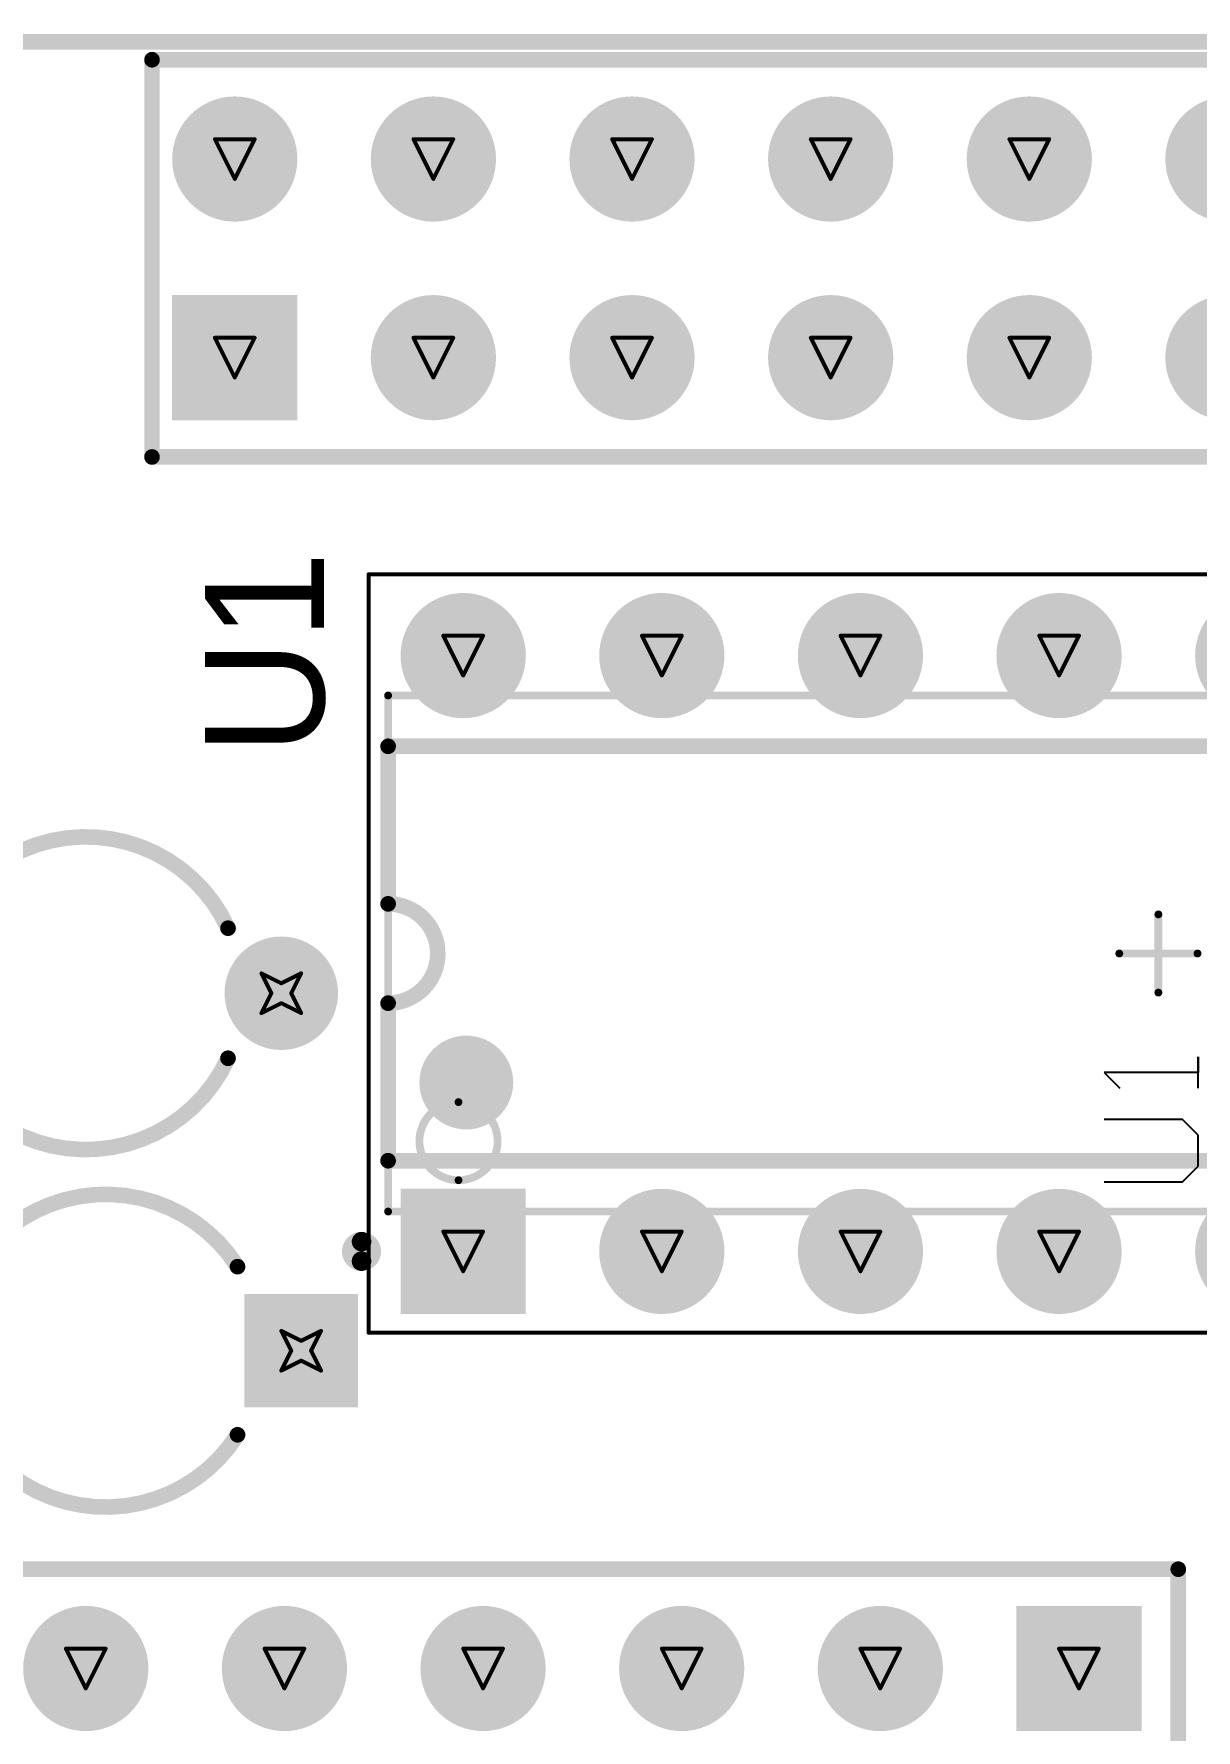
# Model space of a CAD drawing. Header units: millimetres. Extents: x 3.26 to 13.14, y 5.38 to 10.83.
# Drawn here: x 6.484 to 7.069, y 8.969 to 9.823 of the extents above; entities that cross this region are included whole.
import ezdxf

# ---------------------------------------------------------------- set-up
doc = ezdxf.new("R2010")
doc.units = ezdxf.units.MM
doc.header["$MEASUREMENT"] = 0
for name, color, linetype in [('BottomLayer', 5, 'Continuous'), ('BottomSolder', 6, 'Continuous'), ('DrillDrawing', 1, 'Continuous'), ('KeepOutLayer', 6, 'Continuous'), ('Mechanical1', 6, 'Continuous'), ('Mechanical13', 56, 'Continuous'), ('Mechanical15', 56, 'Continuous'), ('MultiLayer', 9, 'Continuous'), ('PadHoleLayer', 156, 'Continuous'), ('TopLayer', 1, 'Continuous'), ('TopOverlay', 2, 'Continuous'), ('TopSolder', 216, 'Continuous')]:
    doc.layers.add(name, color=color, linetype=linetype)

# ---------------------------------------------------------------- blocks, each defined once
blk = doc.blocks.new('HDR2X13_CEN_1')
at = {"layer": 'BottomLayer', "const_width": 0.02953}
for points in [[(-0.01476, 0.1, 1), (0.01476, 0.1, 1)], [(0.08524, 0.1, 1), (0.11476, 0.1, 1)], [(0.18524, 0.1, 1), (0.21476, 0.1, 1)], [(0.28524, 0.1, 1), (0.31476, 0.1, 1)], [(0.38524, 0.1, 1), (0.41476, 0.1, 1)], [(0.48524, 0.1, 1), (0.51476, 0.1, 1)], [(0.08524, 0, 1), (0.11476, 0, 1)], [(0.18524, 0, 1), (0.21476, 0, 1)], [(0.28524, 0, 1), (0.31476, 0, 1)], [(0.38524, 0, 1), (0.41476, 0, 1)], [(0.48524, 0, 1), (0.51476, 0, 1)]]:
    blk.add_lwpolyline(points, format="xyb", close=True, dxfattribs=at)
at = {"layer": 'BottomLayer'}
blk.add_solid([(-0.02953, -0.02953), (0.02953, -0.02953), (-0.02953, 0.02953), (0.02953, 0.02953)], dxfattribs=at)
at = {"layer": 'BottomSolder', "const_width": 0.03153}
for points in [[(-0.01576, 0.1, 1), (0.01576, 0.1, 1)], [(0.08424, 0.1, 1), (0.11576, 0.1, 1)], [(0.18424, 0.1, 1), (0.21576, 0.1, 1)], [(0.28424, 0.1, 1), (0.31576, 0.1, 1)], [(0.38424, 0.1, 1), (0.41576, 0.1, 1)], [(0.48424, 0.1, 1), (0.51576, 0.1, 1)], [(0.08424, 0, 1), (0.11576, 0, 1)], [(0.18424, 0, 1), (0.21576, 0, 1)], [(0.28424, 0, 1), (0.31576, 0, 1)], [(0.38424, 0, 1), (0.41576, 0, 1)], [(0.48424, 0, 1), (0.51576, 0, 1)]]:
    blk.add_lwpolyline(points, format="xyb", close=True, dxfattribs=at)
at = {"layer": 'BottomSolder'}
blk.add_solid([(-0.03153, -0.03153), (0.03153, -0.03153), (-0.03153, 0.03153), (0.03153, 0.03153)], dxfattribs=at)
at = {"layer": 'MultiLayer', "const_width": 0.02953}
for points in [[(-0.01476, 0.1, 1), (0.01476, 0.1, 1)], [(0.08524, 0.1, 1), (0.11476, 0.1, 1)], [(0.18524, 0.1, 1), (0.21476, 0.1, 1)], [(0.28524, 0.1, 1), (0.31476, 0.1, 1)], [(0.38524, 0.1, 1), (0.41476, 0.1, 1)], [(0.48524, 0.1, 1), (0.51476, 0.1, 1)], [(0.08524, 0, 1), (0.11476, 0, 1)], [(0.18524, 0, 1), (0.21476, 0, 1)], [(0.28524, 0, 1), (0.31476, 0, 1)], [(0.38524, 0, 1), (0.41476, 0, 1)], [(0.48524, 0, 1), (0.51476, 0, 1)]]:
    blk.add_lwpolyline(points, format="xyb", close=True, dxfattribs=at)
at = {"layer": 'MultiLayer'}
blk.add_solid([(-0.02953, -0.02953), (0.02953, -0.02953), (-0.02953, 0.02953), (0.02953, 0.02953)], dxfattribs=at)
at = {"layer": 'PadHoleLayer', "const_width": 0.01772}
for points in [[(-0.00886, 0.1, 1), (0.00886, 0.1, 1)], [(0.09114, 0.1, 1), (0.10886, 0.1, 1)], [(0.19114, 0.1, 1), (0.20886, 0.1, 1)], [(0.29114, 0.1, 1), (0.30886, 0.1, 1)], [(0.39114, 0.1, 1), (0.40886, 0.1, 1)], [(0.49114, 0.1, 1), (0.50886, 0.1, 1)], [(-0.00886, 0, 1), (0.00886, 0, 1)], [(0.09114, 0, 1), (0.10886, 0, 1)], [(0.19114, 0, 1), (0.20886, 0, 1)], [(0.29114, 0, 1), (0.30886, 0, 1)], [(0.39114, 0, 1), (0.40886, 0, 1)], [(0.49114, 0, 1), (0.50886, 0, 1)]]:
    blk.add_lwpolyline(points, format="xyb", close=True, dxfattribs=at)
at = {"layer": 'TopLayer', "const_width": 0.02953}
for points in [[(-0.01476, 0.1, 1), (0.01476, 0.1, 1)], [(0.08524, 0.1, 1), (0.11476, 0.1, 1)], [(0.18524, 0.1, 1), (0.21476, 0.1, 1)], [(0.28524, 0.1, 1), (0.31476, 0.1, 1)], [(0.38524, 0.1, 1), (0.41476, 0.1, 1)], [(0.48524, 0.1, 1), (0.51476, 0.1, 1)], [(0.08524, 0, 1), (0.11476, 0, 1)], [(0.18524, 0, 1), (0.21476, 0, 1)], [(0.28524, 0, 1), (0.31476, 0, 1)], [(0.38524, 0, 1), (0.41476, 0, 1)], [(0.48524, 0, 1), (0.51476, 0, 1)]]:
    blk.add_lwpolyline(points, format="xyb", close=True, dxfattribs=at)
at = {"layer": 'TopLayer'}
blk.add_solid([(-0.02953, -0.02953), (0.02953, -0.02953), (-0.02953, 0.02953), (0.02953, 0.02953)], dxfattribs=at)
at = {"layer": 'TopOverlay', "const_width": 0.00787}
for points in [[(-0.04167, 0.15), (1.25, 0.15)], [(-0.04167, -0.05), (-0.04167, 0.15)], [(-0.04167, -0.05), (1.25, -0.05)]]:
    blk.add_lwpolyline(points, dxfattribs=at)
at = {"layer": 'TopOverlay', "const_width": 0.00394}
for points in [[(-0.04363, 0.15, 1), (-0.0397, 0.15, 1)], [(-0.04363, 0.15, 1), (-0.0397, 0.15, 1)], [(-0.04363, -0.05, 1), (-0.0397, -0.05, 1)], [(-0.04363, -0.05, 1), (-0.0397, -0.05, 1)]]:
    blk.add_lwpolyline(points, format="xyb", close=True, dxfattribs=at)
at = {"layer": 'TopSolder', "const_width": 0.03153}
for points in [[(-0.01576, 0.1, 1), (0.01576, 0.1, 1)], [(0.08424, 0.1, 1), (0.11576, 0.1, 1)], [(0.18424, 0.1, 1), (0.21576, 0.1, 1)], [(0.28424, 0.1, 1), (0.31576, 0.1, 1)], [(0.38424, 0.1, 1), (0.41576, 0.1, 1)], [(0.48424, 0.1, 1), (0.51576, 0.1, 1)], [(0.08424, 0, 1), (0.11576, 0, 1)], [(0.18424, 0, 1), (0.21576, 0, 1)], [(0.28424, 0, 1), (0.31576, 0, 1)], [(0.38424, 0, 1), (0.41576, 0, 1)], [(0.48424, 0, 1), (0.51576, 0, 1)]]:
    blk.add_lwpolyline(points, format="xyb", close=True, dxfattribs=at)
at = {"layer": 'TopSolder'}
blk.add_solid([(-0.03153, -0.03153), (0.03153, -0.03153), (-0.03153, 0.03153), (0.03153, 0.03153)], dxfattribs=at)
blk = doc.blocks.new('N0016A_4')
at = {"layer": 'BottomLayer', "const_width": 0.02953}
for points in [[(0.13524, 0.35, 1), (0.16476, 0.35, 1)], [(-0.16476, 0.25, 1), (-0.13524, 0.25, 1)], [(0.13524, 0.25, 1), (0.16476, 0.25, 1)], [(-0.16476, 0.15, 1), (-0.13524, 0.15, 1)], [(0.13524, 0.15, 1), (0.16476, 0.15, 1)], [(-0.16476, 0.05, 1), (-0.13524, 0.05, 1)], [(0.13524, 0.05, 1), (0.16476, 0.05, 1)], [(-0.16476, -0.05, 1), (-0.13524, -0.05, 1)], [(0.13524, -0.05, 1), (0.16476, -0.05, 1)], [(-0.16476, -0.15, 1), (-0.13524, -0.15, 1)], [(0.13524, -0.15, 1), (0.16476, -0.15, 1)], [(-0.16476, -0.25, 1), (-0.13524, -0.25, 1)], [(0.13524, -0.25, 1), (0.16476, -0.25, 1)], [(-0.16476, -0.35, 1), (-0.13524, -0.35, 1)], [(0.13524, -0.35, 1), (0.16476, -0.35, 1)]]:
    blk.add_lwpolyline(points, format="xyb", close=True, dxfattribs=at)
at = {"layer": 'BottomLayer'}
blk.add_solid([(-0.17953, 0.32047), (-0.12047, 0.32047), (-0.17953, 0.37953), (-0.12047, 0.37953)], dxfattribs=at)
at = {"layer": 'BottomSolder', "const_width": 0.03153}
for points in [[(0.13424, 0.35, 1), (0.16576, 0.35, 1)], [(-0.16576, 0.25, 1), (-0.13424, 0.25, 1)], [(0.13424, 0.25, 1), (0.16576, 0.25, 1)], [(-0.16576, 0.15, 1), (-0.13424, 0.15, 1)], [(0.13424, 0.15, 1), (0.16576, 0.15, 1)], [(-0.16576, 0.05, 1), (-0.13424, 0.05, 1)], [(0.13424, 0.05, 1), (0.16576, 0.05, 1)], [(-0.16576, -0.05, 1), (-0.13424, -0.05, 1)], [(0.13424, -0.05, 1), (0.16576, -0.05, 1)], [(-0.16576, -0.15, 1), (-0.13424, -0.15, 1)], [(0.13424, -0.15, 1), (0.16576, -0.15, 1)], [(-0.16576, -0.25, 1), (-0.13424, -0.25, 1)], [(0.13424, -0.25, 1), (0.16576, -0.25, 1)], [(-0.16576, -0.35, 1), (-0.13424, -0.35, 1)], [(0.13424, -0.35, 1), (0.16576, -0.35, 1)]]:
    blk.add_lwpolyline(points, format="xyb", close=True, dxfattribs=at)
at = {"layer": 'BottomSolder'}
blk.add_solid([(-0.18153, 0.31847), (-0.11847, 0.31847), (-0.18153, 0.38153), (-0.11847, 0.38153)], dxfattribs=at)
at = {"layer": 'Mechanical1'}
for p, q in [((-0.115, 0.02723), (-0.115, -0.01213)), ((-0.08351, -0.01213), (-0.08351, 0.02723)), ((-0.0599, 0.02723), (-0.06777, 0.01936)), ((-0.0599, -0.02), (-0.0599, 0.02723)), ((-0.115, -0.01213), (-0.10713, -0.02)), ((-0.09139, -0.02), (-0.08351, -0.01213)), ((-0.10713, -0.02), (-0.09139, -0.02)), ((-0.06777, -0.02), (-0.05203, -0.02)), ((-0.05203, -0.02), (-0.0599, -0.02))]:
    blk.add_line(p, q, dxfattribs=at)
at = {"layer": 'Mechanical13', "const_width": 0.00394}
for points in [[(-0.12992, 0.3878), (-0.12992, -0.3878)], [(-0.12992, 0.3878), (0.12992, 0.3878)], [(0.12992, 0.3878), (0.12992, -0.3878)], [(-0.12992, -0.3878), (0.12992, -0.3878)]]:
    blk.add_lwpolyline(points, dxfattribs=at)
at = {"layer": 'Mechanical13'}
for points, const_width in [([(-0.13091, 0.3878, 1), (-0.12894, 0.3878, 1)], 0.00197), ([(-0.13091, 0.3878, 1), (-0.12894, 0.3878, 1)], 0.00197), ([(0.12894, 0.3878, 1), (0.13091, 0.3878, 1)], 0.00197), ([(0.12894, 0.3878, 1), (0.13091, 0.3878, 1)], 0.00197), ([(-0.0748, 0.35236, 1), (-0.11417, 0.35236, 1)], 0.00394), ([(-0.11516, 0.35236, 1), (-0.11319, 0.35236, 1)], 0.00197), ([(-0.07579, 0.35236, 1), (-0.07382, 0.35236, 1)], 0.00197), ([(-0.13091, -0.3878, 1), (-0.12894, -0.3878, 1)], 0.00197), ([(-0.13091, -0.3878, 1), (-0.12894, -0.3878, 1)], 0.00197), ([(0.12894, -0.3878, 1), (0.13091, -0.3878, 1)], 0.00197), ([(0.12894, -0.3878, 1), (0.13091, -0.3878, 1)], 0.00197)]:
    blk.add_lwpolyline(points, format="xyb", close=True, dxfattribs=dict(at, const_width=const_width))
at = {"layer": 'Mechanical15'}
for points, const_width in [([(-0.19094, 0.39764), (-0.19094, -0.39764)], 0.00197), ([(-0.19094, 0.39764), (0.19094, 0.39764)], 0.00197), ([(0.19094, 0.39764), (0.19094, -0.39764)], 0.00197), ([(0, 0.01969), (0, -0.01969)], 0.00394), ([(-0.01969, 0), (0.01969, 0)], 0.00394), ([(-0.19094, -0.39764), (0.19094, -0.39764)], 0.00197)]:
    blk.add_lwpolyline(points, dxfattribs=dict(at, const_width=const_width))
for points, const_width in [([(-0.19144, 0.39764, 1), (-0.19045, 0.39764, 1)], 0.000984), ([(-0.19144, 0.39764, 1), (-0.19045, 0.39764, 1)], 0.000984), ([(0.19045, 0.39764, 1), (0.19144, 0.39764, 1)], 0.000984), ([(0.19045, 0.39764, 1), (0.19144, 0.39764, 1)], 0.000984), ([(-0.00098, 0.01969, 1), (0.00098, 0.01969, 1)], 0.00197), ([(-0.02067, 0, 1), (-0.0187, 0, 1)], 0.00197), ([(0.0187, 0, 1), (0.02067, 0, 1)], 0.00197), ([(-0.00098, -0.01969, 1), (0.00098, -0.01969, 1)], 0.00197), ([(-0.19144, -0.39764, 1), (-0.19045, -0.39764, 1)], 0.000984), ([(-0.19144, -0.39764, 1), (-0.19045, -0.39764, 1)], 0.000984), ([(0.19045, -0.39764, 1), (0.19144, -0.39764, 1)], 0.000984), ([(0.19045, -0.39764, 1), (0.19144, -0.39764, 1)], 0.000984)]:
    blk.add_lwpolyline(points, format="xyb", close=True, dxfattribs=dict(at, const_width=const_width))
at = {"layer": 'MultiLayer', "const_width": 0.02953}
for points in [[(0.13524, 0.35, 1), (0.16476, 0.35, 1)], [(-0.16476, 0.25, 1), (-0.13524, 0.25, 1)], [(0.13524, 0.25, 1), (0.16476, 0.25, 1)], [(-0.16476, 0.15, 1), (-0.13524, 0.15, 1)], [(0.13524, 0.15, 1), (0.16476, 0.15, 1)], [(-0.16476, 0.05, 1), (-0.13524, 0.05, 1)], [(0.13524, 0.05, 1), (0.16476, 0.05, 1)], [(-0.16476, -0.05, 1), (-0.13524, -0.05, 1)], [(0.13524, -0.05, 1), (0.16476, -0.05, 1)], [(-0.16476, -0.15, 1), (-0.13524, -0.15, 1)], [(0.13524, -0.15, 1), (0.16476, -0.15, 1)], [(-0.16476, -0.25, 1), (-0.13524, -0.25, 1)], [(0.13524, -0.25, 1), (0.16476, -0.25, 1)], [(-0.16476, -0.35, 1), (-0.13524, -0.35, 1)], [(0.13524, -0.35, 1), (0.16476, -0.35, 1)]]:
    blk.add_lwpolyline(points, format="xyb", close=True, dxfattribs=at)
at = {"layer": 'MultiLayer'}
blk.add_solid([(-0.17953, 0.32047), (-0.12047, 0.32047), (-0.17953, 0.37953), (-0.12047, 0.37953)], dxfattribs=at)
at = {"layer": 'PadHoleLayer', "const_width": 0.01772}
for points in [[(-0.15886, 0.35, 1), (-0.14114, 0.35, 1)], [(0.14114, 0.35, 1), (0.15886, 0.35, 1)], [(-0.15886, 0.25, 1), (-0.14114, 0.25, 1)], [(0.14114, 0.25, 1), (0.15886, 0.25, 1)], [(-0.15886, 0.15, 1), (-0.14114, 0.15, 1)], [(0.14114, 0.15, 1), (0.15886, 0.15, 1)], [(-0.15886, 0.05, 1), (-0.14114, 0.05, 1)], [(0.14114, 0.05, 1), (0.15886, 0.05, 1)], [(-0.15886, -0.05, 1), (-0.14114, -0.05, 1)], [(0.14114, -0.05, 1), (0.15886, -0.05, 1)], [(-0.15886, -0.15, 1), (-0.14114, -0.15, 1)], [(0.14114, -0.15, 1), (0.15886, -0.15, 1)], [(-0.15886, -0.25, 1), (-0.14114, -0.25, 1)], [(0.14114, -0.25, 1), (0.15886, -0.25, 1)], [(-0.15886, -0.35, 1), (-0.14114, -0.35, 1)], [(0.14114, -0.35, 1), (0.15886, -0.35, 1)]]:
    blk.add_lwpolyline(points, format="xyb", close=True, dxfattribs=at)
at = {"layer": 'TopLayer', "const_width": 0.02953}
for points in [[(0.13524, 0.35, 1), (0.16476, 0.35, 1)], [(-0.16476, 0.25, 1), (-0.13524, 0.25, 1)], [(0.13524, 0.25, 1), (0.16476, 0.25, 1)], [(-0.16476, 0.15, 1), (-0.13524, 0.15, 1)], [(0.13524, 0.15, 1), (0.16476, 0.15, 1)], [(-0.16476, 0.05, 1), (-0.13524, 0.05, 1)], [(0.13524, 0.05, 1), (0.16476, 0.05, 1)], [(-0.16476, -0.05, 1), (-0.13524, -0.05, 1)], [(0.13524, -0.05, 1), (0.16476, -0.05, 1)], [(-0.16476, -0.15, 1), (-0.13524, -0.15, 1)], [(0.13524, -0.15, 1), (0.16476, -0.15, 1)], [(-0.16476, -0.25, 1), (-0.13524, -0.25, 1)], [(0.13524, -0.25, 1), (0.16476, -0.25, 1)], [(-0.16476, -0.35, 1), (-0.13524, -0.35, 1)], [(0.13524, -0.35, 1), (0.16476, -0.35, 1)]]:
    blk.add_lwpolyline(points, format="xyb", close=True, dxfattribs=at)
at = {"layer": 'TopLayer'}
blk.add_solid([(-0.17953, 0.32047), (-0.12047, 0.32047), (-0.17953, 0.37953), (-0.12047, 0.37953)], dxfattribs=at)
at = {"layer": 'TopOverlay'}
for points, const_width in [([(-0.14508, 0.40118, 1), (-0.15492, 0.40118, 1)], 0.00984), ([(-0.15738, 0.40118, 1), (-0.15246, 0.40118, 1)], 0.00492), ([(-0.14754, 0.40118, 1), (-0.14262, 0.40118, 1)], 0.00492), ([(-0.1063, 0.3878, 1), (-0.10236, 0.3878, 1)], 0.00394), ([(-0.1063, 0.3878, 1), (-0.10236, 0.3878, 1)], 0.00394), ([(-0.02697, 0.3878, 1), (-0.02303, 0.3878, 1)], 0.00394), ([(-0.02697, 0.3878, 1), (-0.02303, 0.3878, 1)], 0.00394), ([(0.02303, 0.3878, 1), (0.02697, 0.3878, 1)], 0.00394), ([(0.02303, 0.3878, 1), (0.02697, 0.3878, 1)], 0.00394), ([(0.10236, 0.3878, 1), (0.1063, 0.3878, 1)], 0.00394), ([(0.10236, 0.3878, 1), (0.1063, 0.3878, 1)], 0.00394), ([(-0.05315, 0.34843, 1), (-0.07677, 0.34843, 1)], 0.02362), ([(-0.08268, 0.34843, 1), (-0.07087, 0.34843, 1)], 0.01181), ([(-0.05906, 0.34843, 1), (-0.04724, 0.34843, 1)], 0.01181), ([(-0.1063, -0.3878, 1), (-0.10236, -0.3878, 1)], 0.00394), ([(-0.1063, -0.3878, 1), (-0.10236, -0.3878, 1)], 0.00394), ([(0.10236, -0.3878, 1), (0.1063, -0.3878, 1)], 0.00394), ([(0.10236, -0.3878, 1), (0.1063, -0.3878, 1)], 0.00394)]:
    blk.add_lwpolyline(points, format="xyb", close=True, dxfattribs=dict(at, const_width=const_width))
at = {"layer": 'TopOverlay', "const_width": 0.00787}
for points in [[(-0.10433, 0.3878), (-0.10433, -0.3878)], [(-0.10433, 0.3878), (-0.025, 0.3878)], [(0.025, 0.3878), (0.10433, 0.3878)], [(0.10433, 0.3878), (0.10433, -0.3878)], [(-0.10433, -0.3878), (0.10433, -0.3878)]]:
    blk.add_lwpolyline(points, dxfattribs=at)
blk.add_lwpolyline([(0.025, 0.3878, -1), (-0.025, 0.3878)], format="xyb", dxfattribs=at)
at = {"layer": 'TopSolder', "const_width": 0.03153}
for points in [[(0.13424, 0.35, 1), (0.16576, 0.35, 1)], [(-0.16576, 0.25, 1), (-0.13424, 0.25, 1)], [(0.13424, 0.25, 1), (0.16576, 0.25, 1)], [(-0.16576, 0.15, 1), (-0.13424, 0.15, 1)], [(0.13424, 0.15, 1), (0.16576, 0.15, 1)], [(-0.16576, 0.05, 1), (-0.13424, 0.05, 1)], [(0.13424, 0.05, 1), (0.16576, 0.05, 1)], [(-0.16576, -0.05, 1), (-0.13424, -0.05, 1)], [(0.13424, -0.05, 1), (0.16576, -0.05, 1)], [(-0.16576, -0.15, 1), (-0.13424, -0.15, 1)], [(0.13424, -0.15, 1), (0.16576, -0.15, 1)], [(-0.16576, -0.25, 1), (-0.13424, -0.25, 1)], [(0.13424, -0.25, 1), (0.16576, -0.25, 1)], [(-0.16576, -0.35, 1), (-0.13424, -0.35, 1)], [(0.13424, -0.35, 1), (0.16576, -0.35, 1)]]:
    blk.add_lwpolyline(points, format="xyb", close=True, dxfattribs=at)
at = {"layer": 'TopSolder'}
blk.add_solid([(-0.18153, 0.31847), (-0.11847, 0.31847), (-0.18153, 0.38153), (-0.11847, 0.38153)], dxfattribs=at)
blk = doc.blocks.new('HDR1X8_27')
at = {"layer": 'BottomLayer', "const_width": 0.02953}
for points in [[(0.08524, 0, 1), (0.11476, 0, 1)], [(0.18524, 0, 1), (0.21476, 0, 1)], [(0.28524, 0, 1), (0.31476, 0, 1)], [(0.38524, 0, 1), (0.41476, 0, 1)], [(0.48524, 0, 1), (0.51476, 0, 1)], [(0.58524, 0, 1), (0.61476, 0, 1)], [(0.68524, 0, 1), (0.71476, 0, 1)]]:
    blk.add_lwpolyline(points, format="xyb", close=True, dxfattribs=at)
at = {"layer": 'BottomLayer'}
blk.add_solid([(-0.02953, -0.02953), (0.02953, -0.02953), (-0.02953, 0.02953), (0.02953, 0.02953)], dxfattribs=at)
at = {"layer": 'BottomSolder', "const_width": 0.03153}
for points in [[(0.08424, 0, 1), (0.11576, 0, 1)], [(0.18424, 0, 1), (0.21576, 0, 1)], [(0.28424, 0, 1), (0.31576, 0, 1)], [(0.38424, 0, 1), (0.41576, 0, 1)], [(0.48424, 0, 1), (0.51576, 0, 1)], [(0.58424, 0, 1), (0.61576, 0, 1)], [(0.68424, 0, 1), (0.71576, 0, 1)]]:
    blk.add_lwpolyline(points, format="xyb", close=True, dxfattribs=at)
at = {"layer": 'BottomSolder'}
blk.add_solid([(-0.03153, -0.03153), (0.03153, -0.03153), (-0.03153, 0.03153), (0.03153, 0.03153)], dxfattribs=at)
at = {"layer": 'MultiLayer', "const_width": 0.02953}
for points in [[(0.08524, 0, 1), (0.11476, 0, 1)], [(0.18524, 0, 1), (0.21476, 0, 1)], [(0.28524, 0, 1), (0.31476, 0, 1)], [(0.38524, 0, 1), (0.41476, 0, 1)], [(0.48524, 0, 1), (0.51476, 0, 1)], [(0.58524, 0, 1), (0.61476, 0, 1)], [(0.68524, 0, 1), (0.71476, 0, 1)]]:
    blk.add_lwpolyline(points, format="xyb", close=True, dxfattribs=at)
at = {"layer": 'MultiLayer'}
blk.add_solid([(-0.02953, -0.02953), (0.02953, -0.02953), (-0.02953, 0.02953), (0.02953, 0.02953)], dxfattribs=at)
at = {"layer": 'PadHoleLayer', "const_width": 0.01772}
for points in [[(-0.00886, 0, 1), (0.00886, 0, 1)], [(0.09114, 0, 1), (0.10886, 0, 1)], [(0.19114, 0, 1), (0.20886, 0, 1)], [(0.29114, 0, 1), (0.30886, 0, 1)], [(0.39114, 0, 1), (0.40886, 0, 1)], [(0.49114, 0, 1), (0.50886, 0, 1)], [(0.59114, 0, 1), (0.60886, 0, 1)], [(0.69114, 0, 1), (0.70886, 0, 1)]]:
    blk.add_lwpolyline(points, format="xyb", close=True, dxfattribs=at)
at = {"layer": 'TopLayer', "const_width": 0.02953}
for points in [[(0.08524, 0, 1), (0.11476, 0, 1)], [(0.18524, 0, 1), (0.21476, 0, 1)], [(0.28524, 0, 1), (0.31476, 0, 1)], [(0.38524, 0, 1), (0.41476, 0, 1)], [(0.48524, 0, 1), (0.51476, 0, 1)], [(0.58524, 0, 1), (0.61476, 0, 1)], [(0.68524, 0, 1), (0.71476, 0, 1)]]:
    blk.add_lwpolyline(points, format="xyb", close=True, dxfattribs=at)
at = {"layer": 'TopLayer'}
blk.add_solid([(-0.02953, -0.02953), (0.02953, -0.02953), (-0.02953, 0.02953), (0.02953, 0.02953)], dxfattribs=at)
at = {"layer": 'TopOverlay', "const_width": 0.00787}
for points in [[(0.75, 0.05), (-0.05, 0.05)], [(-0.05, 0.05), (-0.05, -0.05)], [(0.75, 0.05), (0.75, -0.05)], [(0.75, -0.05), (-0.05, -0.05)]]:
    blk.add_lwpolyline(points, dxfattribs=at)
at = {"layer": 'TopOverlay', "const_width": 0.00394}
for points in [[(-0.05197, 0.05, 1), (-0.04803, 0.05, 1)], [(-0.05197, 0.05, 1), (-0.04803, 0.05, 1)], [(0.74803, 0.05, 1), (0.75197, 0.05, 1)], [(0.74803, 0.05, 1), (0.75197, 0.05, 1)], [(-0.05197, -0.05, 1), (-0.04803, -0.05, 1)], [(-0.05197, -0.05, 1), (-0.04803, -0.05, 1)], [(0.74803, -0.05, 1), (0.75197, -0.05, 1)], [(0.74803, -0.05, 1), (0.75197, -0.05, 1)]]:
    blk.add_lwpolyline(points, format="xyb", close=True, dxfattribs=at)
at = {"layer": 'TopSolder', "const_width": 0.03153}
for points in [[(0.08424, 0, 1), (0.11576, 0, 1)], [(0.18424, 0, 1), (0.21576, 0, 1)], [(0.28424, 0, 1), (0.31576, 0, 1)], [(0.38424, 0, 1), (0.41576, 0, 1)], [(0.48424, 0, 1), (0.51576, 0, 1)], [(0.58424, 0, 1), (0.61576, 0, 1)], [(0.68424, 0, 1), (0.71576, 0, 1)]]:
    blk.add_lwpolyline(points, format="xyb", close=True, dxfattribs=at)
at = {"layer": 'TopSolder'}
blk.add_solid([(-0.03153, -0.03153), (0.03153, -0.03153), (-0.03153, 0.03153), (0.03153, 0.03153)], dxfattribs=at)
blk = doc.blocks.new('CAPR5_4X5_61')
at = {"layer": 'BottomLayer', "const_width": 0.02657}
blk.add_lwpolyline([(0.08514, 0, 1), (0.11171, 0, 1)], format="xyb", close=True, dxfattribs=at)
at = {"layer": 'BottomLayer'}
blk.add_solid([(-0.125, -0.02657), (-0.07185, -0.02657), (-0.125, 0.02658), (-0.07185, 0.02658)], dxfattribs=at)
at = {"layer": 'BottomSolder', "const_width": 0.02857}
blk.add_lwpolyline([(0.08414, 0, 1), (0.11271, 0, 1)], format="xyb", close=True, dxfattribs=at)
at = {"layer": 'BottomSolder'}
blk.add_solid([(-0.127, -0.02857), (-0.06985, -0.02857), (-0.127, 0.02857), (-0.06985, 0.02857)], dxfattribs=at)
at = {"layer": 'MultiLayer', "const_width": 0.02657}
blk.add_lwpolyline([(0.08514, 0, 1), (0.11171, 0, 1)], format="xyb", close=True, dxfattribs=at)
at = {"layer": 'MultiLayer'}
blk.add_solid([(-0.125, -0.02657), (-0.07185, -0.02657), (-0.125, 0.02658), (-0.07185, 0.02658)], dxfattribs=at)
at = {"layer": 'PadHoleLayer', "const_width": 0.01575}
for points in [[(-0.1063, 0, 1), (-0.09055, 0, 1)], [(0.09055, 0, 1), (0.1063, 0, 1)]]:
    blk.add_lwpolyline(points, format="xyb", close=True, dxfattribs=at)
at = {"layer": 'TopLayer', "const_width": 0.02657}
blk.add_lwpolyline([(0.08514, 0, 1), (0.11171, 0, 1)], format="xyb", close=True, dxfattribs=at)
at = {"layer": 'TopLayer'}
blk.add_solid([(-0.125, -0.02657), (-0.07185, -0.02657), (-0.125, 0.02658), (-0.07185, 0.02658)], dxfattribs=at)
at = {"layer": 'TopOverlay', "const_width": 0.00787}
for points in [[(-0.0664, 0.04232, -0.59443), (0.07161, 0.03274)], [(0.07161, -0.03274, -0.59443), (-0.0664, -0.04232)]]:
    blk.add_lwpolyline(points, format="xyb", dxfattribs=at)
at = {"layer": 'TopOverlay', "const_width": 0.00394}
for points in [[(-0.06837, 0.04232, 1), (-0.06443, 0.04232, 1)], [(0.06964, 0.03274, 1), (0.07358, 0.03274, 1)], [(0.06964, -0.03274, 1), (0.07358, -0.03274, 1)], [(-0.06837, -0.04232, 1), (-0.06443, -0.04232, 1)]]:
    blk.add_lwpolyline(points, format="xyb", close=True, dxfattribs=at)
at = {"layer": 'TopSolder', "const_width": 0.02857}
blk.add_lwpolyline([(0.08414, 0, 1), (0.11271, 0, 1)], format="xyb", close=True, dxfattribs=at)
at = {"layer": 'TopSolder'}
blk.add_solid([(-0.127, -0.02857), (-0.06985, -0.02857), (-0.127, 0.02857), (-0.06985, 0.02857)], dxfattribs=at)
blk = doc.blocks.new('CAPR5_4X5_64')
at = {"layer": 'BottomLayer', "const_width": 0.02657}
blk.add_lwpolyline([(0.08514, 0, 1), (0.11171, 0, 1)], format="xyb", close=True, dxfattribs=at)
at = {"layer": 'BottomLayer'}
blk.add_solid([(-0.125, -0.02657), (-0.07185, -0.02657), (-0.125, 0.02658), (-0.07185, 0.02658)], dxfattribs=at)
at = {"layer": 'BottomSolder', "const_width": 0.02857}
blk.add_lwpolyline([(0.08414, 0, 1), (0.11271, 0, 1)], format="xyb", close=True, dxfattribs=at)
at = {"layer": 'BottomSolder'}
blk.add_solid([(-0.127, -0.02857), (-0.06985, -0.02857), (-0.127, 0.02857), (-0.06985, 0.02857)], dxfattribs=at)
at = {"layer": 'MultiLayer', "const_width": 0.02657}
blk.add_lwpolyline([(0.08514, 0, 1), (0.11171, 0, 1)], format="xyb", close=True, dxfattribs=at)
at = {"layer": 'MultiLayer'}
blk.add_solid([(-0.125, -0.02657), (-0.07185, -0.02657), (-0.125, 0.02658), (-0.07185, 0.02658)], dxfattribs=at)
at = {"layer": 'PadHoleLayer', "const_width": 0.01575}
for points in [[(-0.1063, 0, 1), (-0.09055, 0, 1)], [(0.09055, 0, 1), (0.1063, 0, 1)]]:
    blk.add_lwpolyline(points, format="xyb", close=True, dxfattribs=at)
at = {"layer": 'TopLayer', "const_width": 0.02657}
blk.add_lwpolyline([(0.08514, 0, 1), (0.11171, 0, 1)], format="xyb", close=True, dxfattribs=at)
at = {"layer": 'TopLayer'}
blk.add_solid([(-0.125, -0.02657), (-0.07185, -0.02657), (-0.125, 0.02658), (-0.07185, 0.02658)], dxfattribs=at)
at = {"layer": 'TopOverlay', "const_width": 0.00787}
for points in [[(-0.0664, 0.04232, -0.59443), (0.07161, 0.03274)], [(0.07161, -0.03274, -0.59443), (-0.0664, -0.04232)]]:
    blk.add_lwpolyline(points, format="xyb", dxfattribs=at)
at = {"layer": 'TopOverlay', "const_width": 0.00394}
for points in [[(-0.06837, 0.04232, 1), (-0.06443, 0.04232, 1)], [(0.06964, 0.03274, 1), (0.07358, 0.03274, 1)], [(0.06964, -0.03274, 1), (0.07358, -0.03274, 1)], [(-0.06837, -0.04232, 1), (-0.06443, -0.04232, 1)]]:
    blk.add_lwpolyline(points, format="xyb", close=True, dxfattribs=at)
at = {"layer": 'TopSolder', "const_width": 0.02857}
blk.add_lwpolyline([(0.08414, 0, 1), (0.11271, 0, 1)], format="xyb", close=True, dxfattribs=at)
at = {"layer": 'TopSolder'}
blk.add_solid([(-0.127, -0.02857), (-0.06985, -0.02857), (-0.127, 0.02857), (-0.06985, 0.02857)], dxfattribs=at)

msp = doc.modelspace()

# ---------------------------------------------------------------- linework, layer by layer
at = {"layer": 'DrillDrawing', "const_width": 0.002}
for points in [[(6.575, 9.77), (6.595, 9.77)], [(6.575, 9.77), (6.585, 9.75)], [(6.585, 9.75), (6.595, 9.77)], [(6.675, 9.77), (6.695, 9.77)], [(6.675, 9.77), (6.685, 9.75)], [(6.685, 9.75), (6.695, 9.77)], [(6.775, 9.77), (6.795, 9.77)], [(6.775, 9.77), (6.785, 9.75)], [(6.785, 9.75), (6.795, 9.77)], [(6.875, 9.77), (6.895, 9.77)], [(6.875, 9.77), (6.885, 9.75)], [(6.885, 9.75), (6.895, 9.77)], [(6.975, 9.77), (6.995, 9.77)], [(6.975, 9.77), (6.985, 9.75)], [(6.985, 9.75), (6.995, 9.77)], [(6.575, 9.67), (6.595, 9.67)], [(6.575, 9.67), (6.585, 9.65)], [(6.585, 9.65), (6.595, 9.67)], [(6.675, 9.67), (6.695, 9.67)], [(6.675, 9.67), (6.685, 9.65)], [(6.685, 9.65), (6.695, 9.67)], [(6.775, 9.67), (6.795, 9.67)], [(6.775, 9.67), (6.785, 9.65)], [(6.785, 9.65), (6.795, 9.67)], [(6.875, 9.67), (6.895, 9.67)], [(6.875, 9.67), (6.885, 9.65)], [(6.885, 9.65), (6.895, 9.67)], [(6.975, 9.67), (6.995, 9.67)], [(6.975, 9.67), (6.985, 9.65)], [(6.985, 9.65), (6.995, 9.67)], [(6.69, 9.52), (6.71, 9.52)], [(6.69, 9.52), (6.7, 9.5)], [(6.7, 9.5), (6.71, 9.52)], [(6.79, 9.52), (6.81, 9.52)], [(6.79, 9.52), (6.8, 9.5)], [(6.8, 9.5), (6.81, 9.52)], [(6.89, 9.52), (6.91, 9.52)], [(6.89, 9.52), (6.9, 9.5)], [(6.9, 9.5), (6.91, 9.52)], [(6.99, 9.52), (7.01, 9.52)], [(6.99, 9.52), (7, 9.5)], [(7, 9.5), (7.01, 9.52)], [(6.59843, 9.35), (6.60843, 9.345)], [(6.59843, 9.35), (6.60343, 9.34)], [(6.60843, 9.345), (6.61843, 9.35)], [(6.61343, 9.34), (6.61843, 9.35)], [(6.59843, 9.33), (6.60343, 9.34)], [(6.59843, 9.33), (6.60843, 9.335)], [(6.60843, 9.335), (6.61843, 9.33)], [(6.61343, 9.34), (6.61843, 9.33)], [(6.69, 9.22), (6.71, 9.22)], [(6.69, 9.22), (6.7, 9.2)], [(6.7, 9.2), (6.71, 9.22)], [(6.79, 9.22), (6.81, 9.22)], [(6.79, 9.22), (6.8, 9.2)], [(6.8, 9.2), (6.81, 9.22)], [(6.89, 9.22), (6.91, 9.22)], [(6.89, 9.22), (6.9, 9.2)], [(6.9, 9.2), (6.91, 9.22)], [(6.99, 9.22), (7.01, 9.22)], [(6.99, 9.22), (7, 9.2)], [(7, 9.2), (7.01, 9.22)], [(6.60843, 9.17), (6.61843, 9.165)], [(6.60843, 9.17), (6.61343, 9.16)], [(6.61843, 9.165), (6.62843, 9.17)], [(6.62343, 9.16), (6.62843, 9.17)], [(6.60843, 9.15), (6.61343, 9.16)], [(6.60843, 9.15), (6.61843, 9.155)], [(6.61843, 9.155), (6.62843, 9.15)], [(6.62343, 9.16), (6.62843, 9.15)], [(6.5, 9.01), (6.52, 9.01)], [(6.5, 9.01), (6.51, 8.99)], [(6.51, 8.99), (6.52, 9.01)], [(6.6, 9.01), (6.62, 9.01)], [(6.6, 9.01), (6.61, 8.99)], [(6.61, 8.99), (6.62, 9.01)], [(6.7, 9.01), (6.72, 9.01)], [(6.7, 9.01), (6.71, 8.99)], [(6.71, 8.99), (6.72, 9.01)], [(6.8, 9.01), (6.82, 9.01)], [(6.8, 9.01), (6.81, 8.99)], [(6.81, 8.99), (6.82, 9.01)], [(6.9, 9.01), (6.92, 9.01)], [(6.9, 9.01), (6.91, 8.99)], [(6.91, 8.99), (6.92, 9.01)], [(7, 9.01), (7.02, 9.01)], [(7, 9.01), (7.01, 8.99)], [(7.01, 8.99), (7.02, 9.01)]]:
    msp.add_lwpolyline(points, dxfattribs=at)
at = {"layer": 'DrillDrawing', "const_width": 0.001}
for points in [[(6.5745, 9.77, 1), (6.5755, 9.77, 1)], [(6.5745, 9.77, 1), (6.5755, 9.77, 1)], [(6.5945, 9.77, 1), (6.5955, 9.77, 1)], [(6.5945, 9.77, 1), (6.5955, 9.77, 1)], [(6.6745, 9.77, 1), (6.6755, 9.77, 1)], [(6.6745, 9.77, 1), (6.6755, 9.77, 1)], [(6.6945, 9.77, 1), (6.6955, 9.77, 1)], [(6.6945, 9.77, 1), (6.6955, 9.77, 1)], [(6.7745, 9.77, 1), (6.7755, 9.77, 1)], [(6.7745, 9.77, 1), (6.7755, 9.77, 1)], [(6.7945, 9.77, 1), (6.7955, 9.77, 1)], [(6.7945, 9.77, 1), (6.7955, 9.77, 1)], [(6.8745, 9.77, 1), (6.8755, 9.77, 1)], [(6.8745, 9.77, 1), (6.8755, 9.77, 1)], [(6.8945, 9.77, 1), (6.8955, 9.77, 1)], [(6.8945, 9.77, 1), (6.8955, 9.77, 1)], [(6.9745, 9.77, 1), (6.9755, 9.77, 1)], [(6.9745, 9.77, 1), (6.9755, 9.77, 1)], [(6.9945, 9.77, 1), (6.9955, 9.77, 1)], [(6.9945, 9.77, 1), (6.9955, 9.77, 1)], [(6.5845, 9.75, 1), (6.5855, 9.75, 1)], [(6.5845, 9.75, 1), (6.5855, 9.75, 1)], [(6.6845, 9.75, 1), (6.6855, 9.75, 1)], [(6.6845, 9.75, 1), (6.6855, 9.75, 1)], [(6.7845, 9.75, 1), (6.7855, 9.75, 1)], [(6.7845, 9.75, 1), (6.7855, 9.75, 1)], [(6.8845, 9.75, 1), (6.8855, 9.75, 1)], [(6.8845, 9.75, 1), (6.8855, 9.75, 1)], [(6.9845, 9.75, 1), (6.9855, 9.75, 1)], [(6.9845, 9.75, 1), (6.9855, 9.75, 1)], [(6.5745, 9.67, 1), (6.5755, 9.67, 1)], [(6.5745, 9.67, 1), (6.5755, 9.67, 1)], [(6.5945, 9.67, 1), (6.5955, 9.67, 1)], [(6.5945, 9.67, 1), (6.5955, 9.67, 1)], [(6.6745, 9.67, 1), (6.6755, 9.67, 1)], [(6.6745, 9.67, 1), (6.6755, 9.67, 1)], [(6.6945, 9.67, 1), (6.6955, 9.67, 1)], [(6.6945, 9.67, 1), (6.6955, 9.67, 1)], [(6.7745, 9.67, 1), (6.7755, 9.67, 1)], [(6.7745, 9.67, 1), (6.7755, 9.67, 1)], [(6.7945, 9.67, 1), (6.7955, 9.67, 1)], [(6.7945, 9.67, 1), (6.7955, 9.67, 1)], [(6.8745, 9.67, 1), (6.8755, 9.67, 1)], [(6.8745, 9.67, 1), (6.8755, 9.67, 1)], [(6.8945, 9.67, 1), (6.8955, 9.67, 1)], [(6.8945, 9.67, 1), (6.8955, 9.67, 1)], [(6.9745, 9.67, 1), (6.9755, 9.67, 1)], [(6.9745, 9.67, 1), (6.9755, 9.67, 1)], [(6.9945, 9.67, 1), (6.9955, 9.67, 1)], [(6.9945, 9.67, 1), (6.9955, 9.67, 1)], [(6.5845, 9.65, 1), (6.5855, 9.65, 1)], [(6.5845, 9.65, 1), (6.5855, 9.65, 1)], [(6.6845, 9.65, 1), (6.6855, 9.65, 1)], [(6.6845, 9.65, 1), (6.6855, 9.65, 1)], [(6.7845, 9.65, 1), (6.7855, 9.65, 1)], [(6.7845, 9.65, 1), (6.7855, 9.65, 1)], [(6.8845, 9.65, 1), (6.8855, 9.65, 1)], [(6.8845, 9.65, 1), (6.8855, 9.65, 1)], [(6.9845, 9.65, 1), (6.9855, 9.65, 1)], [(6.9845, 9.65, 1), (6.9855, 9.65, 1)], [(6.6895, 9.52, 1), (6.6905, 9.52, 1)], [(6.6895, 9.52, 1), (6.6905, 9.52, 1)], [(6.7095, 9.52, 1), (6.7105, 9.52, 1)], [(6.7095, 9.52, 1), (6.7105, 9.52, 1)], [(6.7895, 9.52, 1), (6.7905, 9.52, 1)], [(6.7895, 9.52, 1), (6.7905, 9.52, 1)], [(6.8095, 9.52, 1), (6.8105, 9.52, 1)], [(6.8095, 9.52, 1), (6.8105, 9.52, 1)], [(6.8895, 9.52, 1), (6.8905, 9.52, 1)], [(6.8895, 9.52, 1), (6.8905, 9.52, 1)], [(6.9095, 9.52, 1), (6.9105, 9.52, 1)], [(6.9095, 9.52, 1), (6.9105, 9.52, 1)], [(6.9895, 9.52, 1), (6.9905, 9.52, 1)], [(6.9895, 9.52, 1), (6.9905, 9.52, 1)], [(7.0095, 9.52, 1), (7.0105, 9.52, 1)], [(7.0095, 9.52, 1), (7.0105, 9.52, 1)], [(6.6995, 9.5, 1), (6.7005, 9.5, 1)], [(6.6995, 9.5, 1), (6.7005, 9.5, 1)], [(6.7995, 9.5, 1), (6.8005, 9.5, 1)], [(6.7995, 9.5, 1), (6.8005, 9.5, 1)], [(6.8995, 9.5, 1), (6.9005, 9.5, 1)], [(6.8995, 9.5, 1), (6.9005, 9.5, 1)], [(6.9995, 9.5, 1), (7.0005, 9.5, 1)], [(6.9995, 9.5, 1), (7.0005, 9.5, 1)], [(6.59793, 9.35, 1), (6.59893, 9.35, 1)], [(6.59793, 9.35, 1), (6.59893, 9.35, 1)], [(6.60793, 9.345, 1), (6.60893, 9.345, 1)], [(6.60793, 9.345, 1), (6.60893, 9.345, 1)], [(6.61793, 9.35, 1), (6.61893, 9.35, 1)], [(6.61793, 9.35, 1), (6.61893, 9.35, 1)], [(6.60293, 9.34, 1), (6.60393, 9.34, 1)], [(6.60293, 9.34, 1), (6.60393, 9.34, 1)], [(6.60793, 9.335, 1), (6.60893, 9.335, 1)], [(6.60793, 9.335, 1), (6.60893, 9.335, 1)], [(6.61293, 9.34, 1), (6.61393, 9.34, 1)], [(6.61293, 9.34, 1), (6.61393, 9.34, 1)], [(6.59793, 9.33, 1), (6.59893, 9.33, 1)], [(6.59793, 9.33, 1), (6.59893, 9.33, 1)], [(6.61793, 9.33, 1), (6.61893, 9.33, 1)], [(6.61793, 9.33, 1), (6.61893, 9.33, 1)], [(6.6895, 9.22, 1), (6.6905, 9.22, 1)], [(6.6895, 9.22, 1), (6.6905, 9.22, 1)], [(6.7095, 9.22, 1), (6.7105, 9.22, 1)], [(6.7095, 9.22, 1), (6.7105, 9.22, 1)], [(6.7895, 9.22, 1), (6.7905, 9.22, 1)], [(6.7895, 9.22, 1), (6.7905, 9.22, 1)], [(6.8095, 9.22, 1), (6.8105, 9.22, 1)], [(6.8095, 9.22, 1), (6.8105, 9.22, 1)], [(6.8895, 9.22, 1), (6.8905, 9.22, 1)], [(6.8895, 9.22, 1), (6.8905, 9.22, 1)], [(6.9095, 9.22, 1), (6.9105, 9.22, 1)], [(6.9095, 9.22, 1), (6.9105, 9.22, 1)], [(6.9895, 9.22, 1), (6.9905, 9.22, 1)], [(6.9895, 9.22, 1), (6.9905, 9.22, 1)], [(7.0095, 9.22, 1), (7.0105, 9.22, 1)], [(7.0095, 9.22, 1), (7.0105, 9.22, 1)], [(6.6995, 9.2, 1), (6.7005, 9.2, 1)], [(6.6995, 9.2, 1), (6.7005, 9.2, 1)], [(6.7995, 9.2, 1), (6.8005, 9.2, 1)], [(6.7995, 9.2, 1), (6.8005, 9.2, 1)], [(6.8995, 9.2, 1), (6.9005, 9.2, 1)], [(6.8995, 9.2, 1), (6.9005, 9.2, 1)], [(6.9995, 9.2, 1), (7.0005, 9.2, 1)], [(6.9995, 9.2, 1), (7.0005, 9.2, 1)], [(6.60793, 9.17, 1), (6.60893, 9.17, 1)], [(6.60793, 9.17, 1), (6.60893, 9.17, 1)], [(6.61793, 9.165, 1), (6.61893, 9.165, 1)], [(6.61793, 9.165, 1), (6.61893, 9.165, 1)], [(6.62793, 9.17, 1), (6.62893, 9.17, 1)], [(6.62793, 9.17, 1), (6.62893, 9.17, 1)], [(6.61293, 9.16, 1), (6.61393, 9.16, 1)], [(6.61293, 9.16, 1), (6.61393, 9.16, 1)], [(6.61793, 9.155, 1), (6.61893, 9.155, 1)], [(6.61793, 9.155, 1), (6.61893, 9.155, 1)], [(6.62293, 9.16, 1), (6.62393, 9.16, 1)], [(6.62293, 9.16, 1), (6.62393, 9.16, 1)], [(6.60793, 9.15, 1), (6.60893, 9.15, 1)], [(6.60793, 9.15, 1), (6.60893, 9.15, 1)], [(6.62793, 9.15, 1), (6.62893, 9.15, 1)], [(6.62793, 9.15, 1), (6.62893, 9.15, 1)], [(6.4995, 9.01, 1), (6.5005, 9.01, 1)], [(6.4995, 9.01, 1), (6.5005, 9.01, 1)], [(6.5195, 9.01, 1), (6.5205, 9.01, 1)], [(6.5195, 9.01, 1), (6.5205, 9.01, 1)], [(6.5995, 9.01, 1), (6.6005, 9.01, 1)], [(6.5995, 9.01, 1), (6.6005, 9.01, 1)], [(6.6195, 9.01, 1), (6.6205, 9.01, 1)], [(6.6195, 9.01, 1), (6.6205, 9.01, 1)], [(6.6995, 9.01, 1), (6.7005, 9.01, 1)], [(6.6995, 9.01, 1), (6.7005, 9.01, 1)], [(6.7195, 9.01, 1), (6.7205, 9.01, 1)], [(6.7195, 9.01, 1), (6.7205, 9.01, 1)], [(6.7995, 9.01, 1), (6.8005, 9.01, 1)], [(6.7995, 9.01, 1), (6.8005, 9.01, 1)], [(6.8195, 9.01, 1), (6.8205, 9.01, 1)], [(6.8195, 9.01, 1), (6.8205, 9.01, 1)], [(6.8995, 9.01, 1), (6.9005, 9.01, 1)], [(6.8995, 9.01, 1), (6.9005, 9.01, 1)], [(6.9195, 9.01, 1), (6.9205, 9.01, 1)], [(6.9195, 9.01, 1), (6.9205, 9.01, 1)], [(6.9995, 9.01, 1), (7.0005, 9.01, 1)], [(6.9995, 9.01, 1), (7.0005, 9.01, 1)], [(7.0195, 9.01, 1), (7.0205, 9.01, 1)], [(7.0195, 9.01, 1), (7.0205, 9.01, 1)], [(6.5095, 8.99, 1), (6.5105, 8.99, 1)], [(6.5095, 8.99, 1), (6.5105, 8.99, 1)], [(6.6095, 8.99, 1), (6.6105, 8.99, 1)], [(6.6095, 8.99, 1), (6.6105, 8.99, 1)], [(6.7095, 8.99, 1), (6.7105, 8.99, 1)], [(6.7095, 8.99, 1), (6.7105, 8.99, 1)], [(6.8095, 8.99, 1), (6.8105, 8.99, 1)], [(6.8095, 8.99, 1), (6.8105, 8.99, 1)], [(6.9095, 8.99, 1), (6.9105, 8.99, 1)], [(6.9095, 8.99, 1), (6.9105, 8.99, 1)], [(7.0095, 8.99, 1), (7.0105, 8.99, 1)], [(7.0095, 8.99, 1), (7.0105, 8.99, 1)]]:
    msp.add_lwpolyline(points, format="xyb", close=True, dxfattribs=at)
at = {"layer": 'KeepOutLayer', "const_width": 0.008}
msp.add_lwpolyline([(4.24, 9.819), (10.09, 9.819)], dxfattribs=at)

# ---------------------------------------------------------------- block references
for name, p, rotation in [('HDR2X13_CEN_1', (6.585, 9.66), 360), ('N0016A_4', (7.05, 9.36), 90), ('CAPR5_4X5_64', (6.51, 9.34), 360), ('CAPR5_4X5_61', (6.52, 9.16), 180), ('HDR1X8_27', (7.01, 9), 180)]:
    msp.add_blockref(name, p, dxfattribs=dict(rotation=rotation))

# ---------------------------------------------------------------- texts
at = {"layer": 'TopOverlay'}
msp.add_text('U1', height=0.06, rotation=90, dxfattribs=at).set_placement((6.63, 9.46))

doc.saveas('drawing.dxf')
